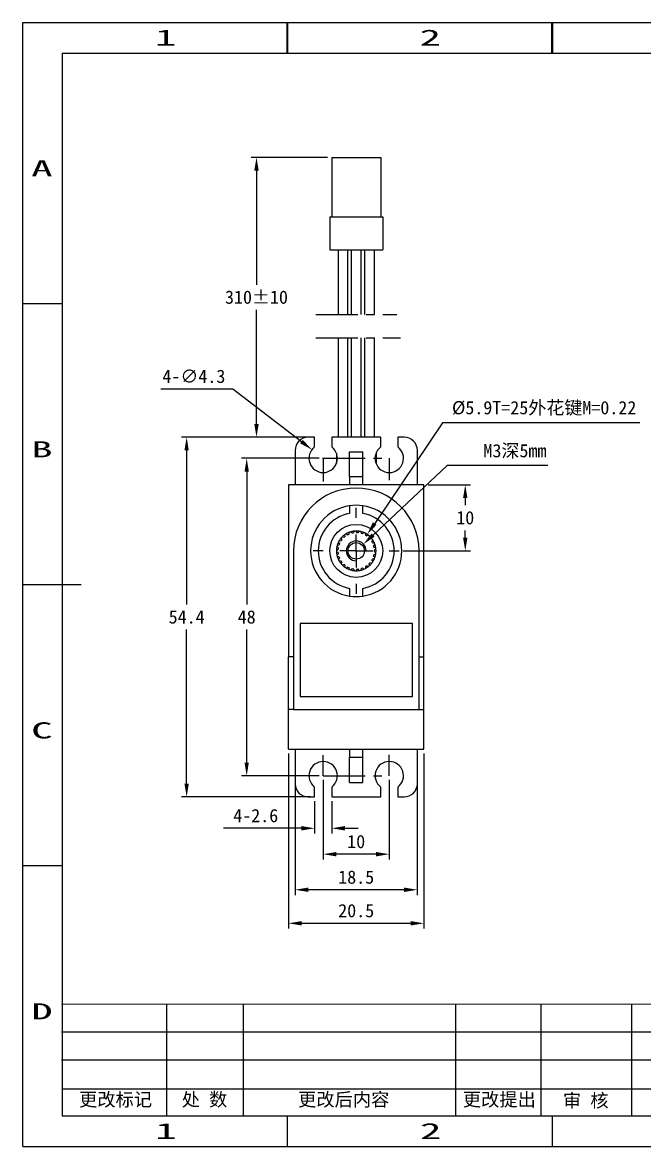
# Model space of a CAD drawing. Header units: millimetres. Extents: x 391 to 632, y 28 to 198.
# Drawn here: x 391.3 to 485.4, y 27.9 to 197.8 of the extents above; entities that cross this region are included whole.
import ezdxf
from ezdxf.enums import TextEntityAlignment as Align

# ---------------------------------------------------------------- set-up
doc = ezdxf.new("R2010")
doc.units = ezdxf.units.MM
doc.header["$PDSIZE"] = -1
doc.linetypes.add('CENTER', pattern=[10.16, 6.35, -1.27, 1.27, -1.27])
for name, color, linetype in [('中心线', 6, 'CENTER'), ('图框', 7, 'Continuous'), ('标注', 5, 'Continuous')]:
    doc.layers.add(name, color=color, linetype=linetype)
doc.styles.add('style1', font='', dxfattribs={"height": 3.5})
doc.styles.get('style1').set_extended_font_data('FangSong_GB2312')
doc.dimstyles.new('副本 Standard', dxfattribs={"dimtxt": 2, "dimasz": 2, "dimexe": 0.8, "dimexo": 0.625, "dimgap": 0.9, "dimtad": 1, "dimtih": 1, "dimtoh": 1, "dimdsep": 46, "dimtxsty": 'Standard', "dimcen": 0.09, "dimclrd": 5, "dimclre": 5, "dimadec": 3, "dimazin": 2, "dimtfac": 1, "dimtdec": 4, "dimtofl": 0, "dimtmove": 0, "dimatfit": 3, "dimfxl": 0, "dimtolj": 1, "dimtzin": 0, "dimarcsym": 0})

# ---------------------------------------------------------------- blocks, each defined once
blk = doc.blocks.new('SW_CENTERMARKSYMBOL_0')
at = {"layer": '图框', "color": 0}
for p, q in [((0, 5), (0, 6.5)), ((0, 0), (0, 2.5)), ((-5, 0), (-6.5, 0)), ((0, 0), (-2.5, 0)), ((0, 0), (0, -2.5)), ((0, 0), (2.5, 0)), ((5, 0), (6.5, 0)), ((0, -5), (0, -6.5))]:
    blk.add_line(p, q, dxfattribs=at)
blk = doc.blocks.new('*D95')
at = {"layer": 'Defpoints', "color": 0}
for p in [(452.05, 127.93), (458.3, 127.93), (448.3, 117.93)]:
    blk.add_point(p, dxfattribs=at)
at = {"layer": '标注', "color": 5, "lineweight": -2}
for p, q in [((452.68, 127.93), (459.1, 127.93)), ((458.3, 125.93), (458.3, 124.83)), ((458.3, 119.93), (458.3, 121.03)), ((448.93, 117.93), (459.1, 117.93))]:
    blk.add_line(p, q, dxfattribs=at)
at = {"layer": '标注', "color": 5}
for points in [[(457.97, 125.93), (458.63, 125.93), (458.3, 127.93)], [(457.97, 119.93), (458.63, 119.93), (458.3, 117.93)]]:
    blk.add_solid(points, dxfattribs=at)
at = {"layer": '标注', "color": 0, "insert": (458.3, 122.93), "char_height": 2, "attachment_point": 5}
blk.add_mtext('\\A1;10', dxfattribs=at)
blk = doc.blocks.new('*D96')
at = {"layer": 'Defpoints', "color": 0}
for p in [(436.8, 131.93), (425.23, 83.93), (436.8, 83.93)]:
    blk.add_point(p, dxfattribs=at)
at = {"layer": '标注', "color": 5, "lineweight": -2}
for p, q in [((436.18, 131.93), (424.43, 131.93)), ((425.23, 129.93), (425.23, 109.83)), ((425.23, 85.93), (425.23, 106.03)), ((436.18, 83.93), (424.43, 83.93))]:
    blk.add_line(p, q, dxfattribs=at)
at = {"layer": '标注', "color": 5}
for points in [[(424.9, 129.93), (425.56, 129.93), (425.23, 131.93)], [(424.9, 85.93), (425.56, 85.93), (425.23, 83.93)]]:
    blk.add_solid(points, dxfattribs=at)
at = {"layer": '标注', "color": 0, "insert": (425.23, 107.93), "char_height": 2, "attachment_point": 5}
blk.add_mtext('\\A1;48', dxfattribs=at)
blk = doc.blocks.new('*D97')
at = {"layer": 'Defpoints', "color": 0}
for p in [(436.8, 83.93), (446.8, 83.93), (436.8, 72.07)]:
    blk.add_point(p, dxfattribs=at)
at = {"layer": '标注', "color": 5, "lineweight": -2}
for p, q in [((436.8, 83.31), (436.8, 71.27)), ((446.8, 83.31), (446.8, 71.27)), ((444.8, 72.07), (438.8, 72.07))]:
    blk.add_line(p, q, dxfattribs=at)
at = {"layer": '标注', "color": 5}
for points in [[(438.8, 72.4), (438.8, 71.74), (436.8, 72.07)], [(444.8, 72.4), (444.8, 71.74), (446.8, 72.07)]]:
    blk.add_solid(points, dxfattribs=at)
at = {"layer": '标注', "color": 0, "insert": (441.8, 73.97), "char_height": 2, "attachment_point": 5}
blk.add_mtext('\\A1;10', dxfattribs=at)
blk = doc.blocks.new('*D98')
at = {"layer": 'Defpoints', "color": 0}
for p in [(432.55, 84.44), (451.05, 84.44), (432.55, 66.69)]:
    blk.add_point(p, dxfattribs=at)
at = {"layer": '标注', "color": 5, "lineweight": -2}
for p, q in [((432.55, 83.81), (432.55, 65.89)), ((451.05, 83.81), (451.05, 65.89)), ((449.05, 66.69), (434.55, 66.69))]:
    blk.add_line(p, q, dxfattribs=at)
at = {"layer": '标注', "color": 5}
for points in [[(434.55, 67.02), (434.55, 66.36), (432.55, 66.69)], [(449.05, 67.02), (449.05, 66.36), (451.05, 66.69)]]:
    blk.add_solid(points, dxfattribs=at)
at = {"layer": '标注', "color": 0, "insert": (441.8, 68.59), "char_height": 2, "attachment_point": 5}
blk.add_mtext('\\A1;18.5', dxfattribs=at)
blk = doc.blocks.new('*D99')
at = {"layer": 'Defpoints', "color": 0}
for p in [(431.55, 87.93), (452.05, 87.93), (452.05, 61.62)]:
    blk.add_point(p, dxfattribs=at)
at = {"layer": '标注', "color": 5, "lineweight": -2}
for p, q in [((431.55, 87.31), (431.55, 60.82)), ((452.05, 87.31), (452.05, 60.82)), ((433.55, 61.62), (450.05, 61.62))]:
    blk.add_line(p, q, dxfattribs=at)
at = {"layer": '标注', "color": 5}
for points in [[(433.55, 61.95), (433.55, 61.29), (431.55, 61.62)], [(450.05, 61.95), (450.05, 61.29), (452.05, 61.62)]]:
    blk.add_solid(points, dxfattribs=at)
at = {"layer": '标注', "color": 0, "insert": (441.8, 63.52), "char_height": 2, "attachment_point": 5}
blk.add_mtext('\\A1;20.5', dxfattribs=at)
blk = doc.blocks.new('*D100')
at = {"layer": 'Defpoints', "color": 0}
for p in [(416.14, 135.13), (434.55, 135.13), (435.5, 80.73)]:
    blk.add_point(p, dxfattribs=at)
at = {"layer": '标注', "color": 5, "lineweight": -2}
for p, q in [((433.93, 135.13), (415.34, 135.13)), ((416.14, 133.13), (416.14, 109.83)), ((416.14, 82.73), (416.14, 106.03)), ((434.88, 80.73), (415.34, 80.73))]:
    blk.add_line(p, q, dxfattribs=at)
at = {"layer": '标注', "color": 5}
for points in [[(415.81, 133.13), (416.47, 133.13), (416.14, 135.13)], [(415.81, 82.73), (416.47, 82.73), (416.14, 80.73)]]:
    blk.add_solid(points, dxfattribs=at)
at = {"layer": '标注', "color": 0, "insert": (416.14, 107.93), "char_height": 2, "attachment_point": 5}
blk.add_mtext('\\A1;54.4', dxfattribs=at)
blk = doc.blocks.new('*D101')
at = {"layer": 'Defpoints', "color": 0}
for p in [(426.71, 177.43), (438.1, 177.43), (435.5, 135.13)]:
    blk.add_point(p, dxfattribs=at)
at = {"layer": '标注', "color": 5, "lineweight": -2}
for p, q in [((437.48, 177.43), (425.91, 177.43)), ((426.71, 175.43), (426.71, 158.18)), ((426.71, 137.13), (426.71, 154.38)), ((434.88, 135.13), (425.91, 135.13))]:
    blk.add_line(p, q, dxfattribs=at)
at = {"layer": '标注', "color": 5}
for points in [[(426.38, 175.43), (427.05, 175.43), (426.71, 177.43)], [(426.38, 137.13), (427.05, 137.13), (426.71, 135.13)]]:
    blk.add_solid(points, dxfattribs=at)
at = {"layer": '标注', "color": 0, "insert": (426.71, 156.28), "char_height": 2, "attachment_point": 5}
blk.add_mtext('\\A1;310%%P10', dxfattribs=at)
blk = doc.blocks.new('*D102')
at = {"layer": 'Defpoints', "color": 0}
for p in [(435.1, 133.24), (438.51, 130.62)]:
    blk.add_point(p, dxfattribs=at)
at = {"layer": '标注', "color": 5, "lineweight": -2}
for p, q in [((412.24, 142.42), (423.14, 142.42)), ((423.14, 142.42), (433.51, 134.46)), ((436.71, 131.93), (436.89, 131.93)), ((436.8, 131.84), (436.8, 132.02))]:
    blk.add_line(p, q, dxfattribs=at)
at = {"layer": '标注', "color": 5}
blk.add_solid([(433.72, 134.72), (433.31, 134.19), (435.1, 133.24)], dxfattribs=at)
at = {"layer": '标注', "color": 0, "insert": (417.24, 144.32), "char_height": 2, "attachment_point": 5}
blk.add_mtext('\\A1;4-∅4.3', dxfattribs=at)
blk = doc.blocks.new('*D103')
at = {"layer": 'Defpoints', "color": 0}
for p in [(435.5, 80.73), (438.1, 80.73), (435.5, 75.99)]:
    blk.add_point(p, dxfattribs=at)
at = {"layer": '标注', "color": 5, "lineweight": -2}
for p, q in [((435.5, 80.11), (435.5, 75.19)), ((438.1, 80.11), (438.1, 75.19)), ((433.5, 75.99), (421.7, 75.99)), ((440.1, 75.99), (442.1, 75.99))]:
    blk.add_line(p, q, dxfattribs=at)
at = {"layer": '标注', "color": 5}
for points in [[(433.5, 76.32), (433.5, 75.65), (435.5, 75.99)], [(440.1, 76.32), (440.1, 75.65), (438.1, 75.99)]]:
    blk.add_solid(points, dxfattribs=at)
at = {"layer": '标注', "color": 0, "insert": (426.6, 77.89), "char_height": 2, "attachment_point": 5}
blk.add_mtext('\\A1;4-2.6', dxfattribs=at)
blk = doc.blocks.new('*D104')
at = {"layer": 'Defpoints', "color": 0}
for p in [(442.9, 118.96), (440.71, 116.9)]:
    blk.add_point(p, dxfattribs=at)
at = {"layer": '标注', "color": 5, "lineweight": -2}
for p, q in [((455.57, 130.84), (444.36, 120.33)), ((470.81, 130.84), (455.57, 130.84)), ((441.71, 117.93), (441.89, 117.93)), ((441.8, 117.84), (441.8, 118.02))]:
    blk.add_line(p, q, dxfattribs=at)
at = {"layer": '标注', "color": 5}
blk.add_solid([(444.13, 120.57), (444.59, 120.08), (442.9, 118.96)], dxfattribs=at)
at = {"layer": '标注', "color": 0, "insert": (465.82, 132.98), "char_height": 2, "attachment_point": 5}
blk.add_mtext('\\A1;{\\fSimSun|b0|i0|c134|p2;M3深5mm}', dxfattribs=at)
blk = doc.blocks.new('*D105')
at = {"layer": 'Defpoints', "color": 0}
for p in [(443.48, 120.42), (440.13, 115.44)]:
    blk.add_point(p, dxfattribs=at)
at = {"layer": '标注', "color": 5, "lineweight": -2}
for p, q in [((454.85, 137.27), (444.6, 122.08)), ((484.74, 137.27), (454.85, 137.27)), ((441.71, 117.93), (441.89, 117.93)), ((441.8, 117.84), (441.8, 118.02))]:
    blk.add_line(p, q, dxfattribs=at)
blk.add_arc((441.8, 117.93), 3, 40.7236, 67.0924, dxfattribs=at)
at = {"layer": '标注', "color": 5}
blk.add_solid([(444.32, 122.26), (444.88, 121.89), (443.48, 120.42)], dxfattribs=at)
at = {"layer": '标注', "color": 0, "insert": (470.24, 139.47), "char_height": 2, "attachment_point": 5}
blk.add_mtext('\\A1;%%C{\\fSimSun|b0|i0|c134|p2;5.9T=25外花键M=0.22}', dxfattribs=at)

msp = doc.modelspace()

# ---------------------------------------------------------------- linework, layer by layer
at = {"color": 5, "linetype": 'Continuous'}
for p, q in [((391.362, 27.868), (391.362, 197.829)), ((391.362, 197.829), (631.735, 197.829)), ((431.362, 193.209), (431.362, 197.829)), ((431.424, 197.829), (431.424, 193.209)), ((471.424, 193.209), (471.424, 197.829)), ((471.486, 197.829), (471.486, 193.209)), ((391.3, 193.209), (391.362, 193.209)), ((391.362, 155.339), (397.29, 155.339)), ((391.362, 112.849), (400.168, 112.849)), ((391.362, 70.359), (397.29, 70.359)), ((413.097, 49.416), (413.097, 32.488)), ((424.679, 49.416), (424.679, 32.488)), ((456.844, 49.416), (456.844, 32.488)), ((469.722, 49.416), (469.722, 32.488)), ((483.465, 49.416), (483.465, 32.488)), ((397.19, 45.217), (511.51, 45.217)), ((397.19, 40.974), (511.51, 40.974)), ((397.29, 36.577), (511.51, 36.577)), ((431.424, 27.868), (431.424, 32.488)), ((471.486, 27.868), (471.486, 32.488)), ((391.362, 27.868), (631.735, 27.868))]:
    msp.add_line(p, q, dxfattribs=at)
at = {"color": 7, "linetype": 'Continuous'}
for p, q in [((397.29, 193.209), (397.29, 32.488)), ((397.29, 193.209), (623.641, 193.209)), ((397.29, 32.488), (623.641, 32.488))]:
    msp.add_line(p, q, dxfattribs=at)
at = {"color": 7, "linetype": 'Continuous', "lineweight": 25}
for p, q in [((438.105, 177.431), (438.105, 168.431)), ((438.105, 177.431), (445.505, 177.431)), ((445.505, 177.431), (445.505, 168.431)), ((437.805, 168.431), (437.805, 163.431)), ((437.805, 168.431), (445.805, 168.431)), ((445.805, 168.431), (445.805, 163.431)), ((437.805, 163.431), (445.805, 163.431)), ((439.055, 163.431), (439.055, 153.661)), ((440.555, 153.661), (440.555, 163.431)), ((441.055, 163.431), (441.055, 153.661)), ((442.555, 153.661), (442.555, 163.431)), ((443.055, 163.431), (443.055, 153.661)), ((444.555, 153.661), (444.555, 163.431)), ((439.055, 150.171), (439.055, 135.131)), ((440.555, 135.131), (440.555, 150.171)), ((441.055, 150.171), (441.055, 135.131)), ((442.555, 135.131), (442.555, 150.171)), ((443.055, 150.171), (443.055, 135.131)), ((444.555, 135.131), (444.555, 150.171)), ((435.505, 135.131), (434.555, 135.131)), ((435.505, 133.643), (435.505, 135.131)), ((438.105, 135.131), (438.105, 133.643)), ((445.505, 135.131), (438.105, 135.131)), ((445.505, 133.643), (445.505, 135.131)), ((448.105, 135.131), (448.105, 133.643)), ((449.055, 135.131), (448.105, 135.131)), ((432.555, 133.131), (432.555, 127.931)), ((438.805, 132.72), (438.805, 131.142)), ((440.805, 129.124), (440.805, 132.931)), ((440.805, 132.931), (442.805, 132.931)), ((442.805, 129.124), (442.805, 132.931)), ((444.805, 132.72), (444.805, 131.142)), ((451.055, 127.931), (451.055, 133.131)), ((431.555, 127.931), (431.555, 101.931)), ((452.055, 127.931), (431.555, 127.931)), ((442.805, 129.124), (440.805, 129.124)), ((440.805, 129.124), (440.805, 127.931)), ((442.805, 127.931), (442.805, 129.124)), ((452.055, 101.931), (452.055, 127.931)), ((440.805, 124.758), (440.805, 123.593)), ((442.805, 123.593), (442.805, 124.758)), ((440.73, 120.462), (440.764, 120.745)), ((440.993, 120.819), (441.186, 120.61)), ((441.393, 120.65), (441.497, 120.915)), ((441.736, 120.93), (441.872, 120.68)), ((442.082, 120.667), (442.249, 120.898)), ((442.484, 120.853), (442.554, 120.577)), ((442.754, 120.512), (442.972, 120.694)), ((439.288, 119.04), (439.12, 119.27)), ((439.236, 119.48), (439.52, 119.461)), ((439.643, 119.631), (439.537, 119.895)), ((439.702, 120.07), (439.972, 119.981)), ((440.134, 120.115), (440.097, 120.397)), ((440.3, 120.526), (440.539, 120.372)), ((443.19, 120.592), (443.188, 120.307)), ((443.366, 120.195), (443.623, 120.317)), ((443.808, 120.164), (443.736, 119.889)), ((443.88, 119.735), (444.159, 119.79)), ((444.3, 119.596), (444.162, 119.347)), ((444.263, 119.162), (444.548, 119.146)), ((432.305, 117.931), (432.305, 93.931)), ((438.807, 118.051), (439.065, 118.171)), ((439.065, 117.691), (438.807, 117.811)), ((439.092, 118.38), (438.871, 118.56)), ((438.871, 117.302), (439.092, 117.482)), ((438.931, 118.792), (439.211, 118.845)), ((444.636, 118.923), (444.44, 118.716)), ((444.493, 118.512), (444.764, 118.426)), ((444.764, 117.436), (444.493, 117.349)), ((444.794, 118.187), (444.553, 118.036)), ((444.553, 117.826), (444.794, 117.674)), ((451.305, 93.931), (451.305, 117.931)), ((439.211, 117.017), (438.931, 117.069)), ((439.12, 116.592), (439.288, 116.821)), ((439.52, 116.401), (439.236, 116.381)), ((439.537, 115.966), (439.643, 116.23)), ((439.972, 115.88), (439.702, 115.791)), ((440.097, 115.464), (440.134, 115.746)), ((443.623, 115.545), (443.366, 115.667)), ((443.736, 115.973), (443.808, 115.698)), ((444.159, 116.072), (443.88, 116.126)), ((444.162, 116.515), (444.3, 116.266)), ((444.548, 116.716), (444.263, 116.699)), ((444.44, 117.145), (444.636, 116.939)), ((440.539, 115.489), (440.3, 115.336)), ((440.764, 115.117), (440.73, 115.399)), ((441.186, 115.251), (440.993, 115.043)), ((441.497, 114.947), (441.393, 115.212)), ((441.872, 115.182), (441.736, 114.932)), ((442.249, 114.964), (442.082, 115.195)), ((442.554, 115.285), (442.484, 115.009)), ((442.972, 115.167), (442.754, 115.35)), ((443.188, 115.554), (443.19, 115.27)), ((440.805, 112.268), (440.805, 111.104)), ((442.805, 111.104), (442.805, 112.268)), ((450.305, 106.931), (433.305, 106.931)), ((433.305, 106.931), (433.305, 95.931)), ((450.305, 95.931), (450.305, 106.931)), ((432.305, 101.931), (431.555, 101.931)), ((431.555, 93.931), (431.555, 101.931)), ((451.305, 101.931), (452.055, 101.931)), ((452.055, 93.931), (452.055, 101.931)), ((433.305, 95.931), (450.305, 95.931)), ((432.305, 93.931), (431.555, 93.931)), ((431.555, 87.931), (431.555, 93.931)), ((432.305, 93.931), (451.305, 93.931)), ((451.305, 93.931), (452.055, 93.931)), ((452.055, 87.931), (452.055, 93.931)), ((431.555, 87.931), (452.055, 87.931)), ((432.555, 87.931), (432.555, 82.731)), ((440.805, 87.931), (440.805, 86.738)), ((440.805, 86.738), (442.805, 86.738)), ((440.805, 82.931), (440.805, 86.738)), ((442.805, 86.738), (442.805, 87.931)), ((442.805, 82.931), (442.805, 86.738)), ((451.055, 82.731), (451.055, 87.931)), ((435.505, 80.731), (435.505, 82.218)), ((438.105, 82.218), (438.105, 80.731)), ((440.805, 82.931), (442.805, 82.931)), ((445.505, 80.731), (445.505, 82.218)), ((448.105, 82.218), (448.105, 80.731)), ((434.555, 80.731), (435.505, 80.731)), ((438.105, 80.731), (445.505, 80.731)), ((448.105, 80.731), (449.055, 80.731))]:
    msp.add_line(p, q, dxfattribs=at)
for p, q in [((397.29, 77.169), (397.29, 32.488)), ((397.29, 32.488), (458.344, 32.488)), ((458.344, 32.488), (511.195, 32.488))]:
    msp.add_line(p, q)
for radius in [4, 1.25]:
    msp.add_circle((441.805, 117.931), radius, dxfattribs=at)
for centre, radius, start, end in [((434.555, 133.131), 2, 90, 180), ((449.055, 133.131), 2, 0, 90), ((436.805, 131.931), 2.15, 127.20374, 52.79626), ((446.805, 131.931), 2.15, 127.20374, 52.79626), ((441.805, 117.931), 9.5, 0, 180), ((441.805, 117.931), 6.9, 98.33308, 261.66692), ((441.805, 117.931), 6.9, 81.66692, 98.33308), ((441.805, 117.931), 6.9, 278.33308, 81.66692), ((441.805, 117.931), 5.75, 100.01541, 259.98459), ((441.805, 117.931), 5.75, 280.01541, 79.98459), ((441.805, 117.931), 3, 110.29244, 120.10756), ((441.805, 117.931), 3, 105.70756, 110.29244), ((441.805, 117.931), 3, 95.89244, 105.70756), ((441.805, 117.931), 3, 91.30756, 95.89244), ((441.805, 117.931), 3, 81.49244, 91.30756), ((441.805, 117.931), 2.75, 84.20673, 88.59327), ((441.805, 117.931), 3, 76.90756, 81.49244), ((441.805, 117.931), 3, 67.09244, 76.90756), ((441.805, 117.931), 3, 62.50756, 67.09244), ((441.805, 117.931), 3, 153.49244, 163.30756), ((441.805, 117.931), 3, 148.90756, 153.49244), ((441.805, 117.931), 2.75, 156.20673, 160.59327), ((441.805, 117.931), 3, 139.09244, 148.90756), ((441.805, 117.931), 2.75, 141.80673, 146.19327), ((441.805, 117.931), 3, 134.50756, 139.09244), ((441.805, 117.931), 3, 124.69244, 134.50756), ((441.805, 117.931), 2.75, 127.40673, 131.79327), ((441.805, 117.931), 3, 120.10756, 124.69244), ((441.805, 117.931), 1.5, 0, 270), ((441.805, 117.931), 2.75, 113.00673, 117.39327), ((441.805, 117.931), 2.75, 98.60673, 102.99327), ((441.805, 117.931), 2.75, 69.80673, 74.19327), ((441.805, 117.931), 2.75, 55.40673, 59.79327), ((441.805, 117.931), 3, 52.69244, 62.50756), ((441.805, 117.931), 3, 48.10756, 52.69244), ((441.805, 117.931), 2.75, 41.00673, 45.39327), ((441.805, 117.931), 3, 38.29244, 48.10756), ((441.805, 117.931), 3, 33.70756, 38.29244), ((441.805, 117.931), 2.75, 26.60673, 30.99327), ((441.805, 117.931), 3, 23.89244, 33.70756), ((441.805, 117.931), 3, 19.30756, 23.89244), ((441.805, 117.931), 3, 177.70756, 182.29244), ((441.805, 117.931), 3, 167.89244, 177.70756), ((441.805, 117.931), 3, 182.29244, 192.10756), ((441.805, 117.931), 3, 163.30756, 167.89244), ((441.805, 117.931), 3, 192.10756, 196.69244), ((441.805, 117.931), 2.75, 170.60673, 174.99327), ((441.805, 117.931), 2.75, 185.00673, 189.39327), ((441.805, 117.931), 2.75, 12.20673, 16.59327), ((441.805, 117.931), 2.75, 343.40673, 347.79327), ((441.805, 117.931), 2.75, 357.80673, 2.19327), ((441.805, 117.931), 3, 9.49244, 19.30756), ((441.805, 117.931), 3, 340.69244, 350.50756), ((441.805, 117.931), 3, 4.90756, 9.49244), ((441.805, 117.931), 3, 350.50756, 355.09244), ((441.805, 117.931), 3, 355.09244, 4.90756), ((441.805, 117.931), 3, 196.69244, 206.50756), ((441.805, 117.931), 3, 206.50756, 211.09244), ((441.805, 117.931), 2.75, 199.40673, 203.79327), ((441.805, 117.931), 3, 211.09244, 220.90756), ((441.805, 117.931), 2.75, 213.80673, 218.19327), ((441.805, 117.931), 3, 220.90756, 225.49244), ((441.805, 117.931), 3, 225.49244, 235.30756), ((441.805, 117.931), 2.75, 228.20673, 232.59327), ((441.805, 117.931), 2.75, 300.20673, 304.59327), ((441.805, 117.931), 3, 307.30756, 311.89244), ((441.805, 117.931), 2.75, 314.60673, 318.99327), ((441.805, 117.931), 3, 311.89244, 321.70756), ((441.805, 117.931), 3, 321.70756, 326.29244), ((441.805, 117.931), 2.75, 329.00673, 333.39327), ((441.805, 117.931), 3, 326.29244, 336.10756), ((441.805, 117.931), 3, 336.10756, 340.69244), ((441.805, 117.931), 3, 235.30756, 239.89244), ((441.805, 117.931), 3, 239.89244, 249.70756), ((441.805, 117.931), 2.75, 242.60673, 246.99327), ((441.805, 117.931), 3, 249.70756, 254.29244), ((441.805, 117.931), 3, 254.29244, 264.10756), ((441.805, 117.931), 2.75, 257.00673, 261.39327), ((441.805, 117.931), 3, 264.10756, 268.69244), ((441.805, 117.931), 3, 268.69244, 278.50756), ((441.805, 117.931), 2.75, 271.40673, 275.79327), ((441.805, 117.931), 3, 278.50756, 283.09244), ((441.805, 117.931), 3, 283.09244, 292.90756), ((441.805, 117.931), 2.75, 285.80673, 290.19327), ((441.805, 117.931), 3, 292.90756, 297.49244), ((441.805, 117.931), 3, 297.49244, 307.30756), ((441.805, 117.931), 6.9, 261.66692, 278.33308), ((436.805, 83.931), 2.15, 307.20374, 232.79626), ((446.805, 83.931), 2.15, 307.20374, 232.79626), ((434.555, 82.731), 2, 180, 270), ((449.055, 82.731), 2, 270, 0)]:
    msp.add_arc(centre, radius, start, end, dxfattribs=at)
at = {"layer": '中心线'}
for p, q in [((435.68, 153.661), (447.968, 153.661)), ((435.68, 150.171), (448.485, 150.171)), ((436.805, 131.931), (446.805, 131.931)), ((436.805, 131.931), (436.805, 128.439)), ((446.805, 131.931), (446.805, 128.601)), ((436.805, 83.931), (436.805, 87.053)), ((446.805, 83.931), (446.805, 87.085)), ((436.805, 83.931), (446.805, 83.931))]:
    msp.add_line(p, q, dxfattribs=at)
at = {"layer": '标注', "color": 0, "lineweight": 13}
msp.add_line((397.19, 49.416), (511.51, 49.416), dxfattribs=at)

# ---------------------------------------------------------------- block references
at = {"layer": '中心线', "rotation": 90}
msp.add_blockref('SW_CENTERMARKSYMBOL_0', (441.805, 117.931), dxfattribs=at)

# ---------------------------------------------------------------- texts
at = {"color": 5, "linetype": 'Continuous'}
for s, width, p, p2 in [('1', 3.99672, (411.331, 194.326), (414.568, 194.326)), ('2', 1.99836, (451.393, 194.326), (454.63, 194.326)), ('A', 1.99836, (392.624, 174.561), (395.862, 174.561)), ('B', 1.99836, (392.624, 132.07), (395.862, 132.07)), ('C', 1.99836, (392.624, 89.58), (395.862, 89.58)), ('D', 1.99836, (392.624, 47.09), (395.862, 47.09)), ('1', 3.99672, (411.393, 28.985), (414.63, 28.985)), ('2', 1.99836, (451.455, 28.985), (454.692, 28.985))]:
    msp.add_text(s, height=2.43, dxfattribs=dict(at, width=width)).set_placement(p, p2, align=Align.FIT)
at = {"color": 0, "lineweight": 13, "char_height": 2.025, "attachment_point": 1, "style": 'style1'}
for s, insert, width in [('更改标记', (399.862, 35.993), 18.22758), ('处 数', (415.398, 35.993), 18.22758), ('更改后内容', (433.008, 35.993), 19.00001), ('更改提出', (457.937, 35.993), 16.68272), ('审 核', (473.09, 35.838), 12.97507)]:
    msp.add_mtext(s, dxfattribs=dict(at, insert=insert, width=width))

# ---------------------------------------------------------------- dimensions: what is measured, and where the dimension line sits
at = {"layer": '标注', "color": 0}
dim = msp.add_linear_dim(base=(426.712, 177.431), p1=(435.505, 135.131), p2=(438.105, 177.431), angle=90, text='310%%P10', dimstyle='副本 Standard', dxfattribs=at)
dim.commit()
dim.dimension.update_dxf_attribs({"geometry": '*D101', "text_midpoint": (426.712, 156.281)})
for p1, p2, text, picture, middle in [((438.511, 130.622), (435.099, 133.239), '4-<>', '*D102', (417.238, 142.416)), ((440.127, 115.444), (443.482, 120.418), '%%C{\\fSimSun|b0|i0|c134|p2;5.9T=25外花键M=0.22}', '*D105', (470.245, 137.269)), ((440.711, 116.904), (442.899, 118.957), '{\\fSimSun|b0|i0|c134|p2;M3深5mm}', '*D104', (465.82, 130.841))]:
    dim = msp.add_diameter_dim_2p(p1=p1, p2=p2, text=text, dimstyle='副本 Standard', dxfattribs=at)
    dim.commit()
    dim.dimension.update_dxf_attribs({"geometry": picture, "text_midpoint": middle, "dimtype": 163})
for base, p1, p2, picture, middle in [((416.139, 135.131), (435.505, 80.731), (434.555, 135.131), '*D100', (416.139, 107.935)), ((425.229, 83.931), (436.805, 131.931), (436.805, 83.931), '*D96', (425.229, 107.931)), ((458.301, 127.931), (448.305, 117.931), (452.055, 127.931), '*D95', (458.301, 122.931))]:
    dim = msp.add_linear_dim(base=base, p1=p1, p2=p2, angle=90, dimstyle='副本 Standard', dxfattribs=at)
    dim.commit()
    dim.dimension.update_dxf_attribs({"geometry": picture, "text_midpoint": middle, "dimtype": 160})
for base, p1, p2, picture, middle in [((452.055, 61.621), (431.555, 87.931), (452.055, 87.931), '*D99', (441.805, 61.621)), ((432.555, 66.689), (451.055, 84.435), (432.555, 84.435), '*D98', (441.805, 66.689)), ((436.805, 72.069), (446.805, 83.931), (436.805, 83.931), '*D97', (441.805, 72.069))]:
    dim = msp.add_linear_dim(base=base, p1=p1, p2=p2, dimstyle='副本 Standard', dxfattribs=at)
    dim.commit()
    dim.dimension.update_dxf_attribs({"geometry": picture, "text_midpoint": middle, "dimtype": 160})
dim = msp.add_linear_dim(base=(435.505, 75.986), p1=(438.105, 80.731), p2=(435.505, 80.731), text='4-<>', dimstyle='副本 Standard', dxfattribs=at)
dim.commit()
dim.dimension.update_dxf_attribs({"geometry": '*D103', "text_midpoint": (426.605, 77.886)})

doc.saveas('drawing.dxf')
